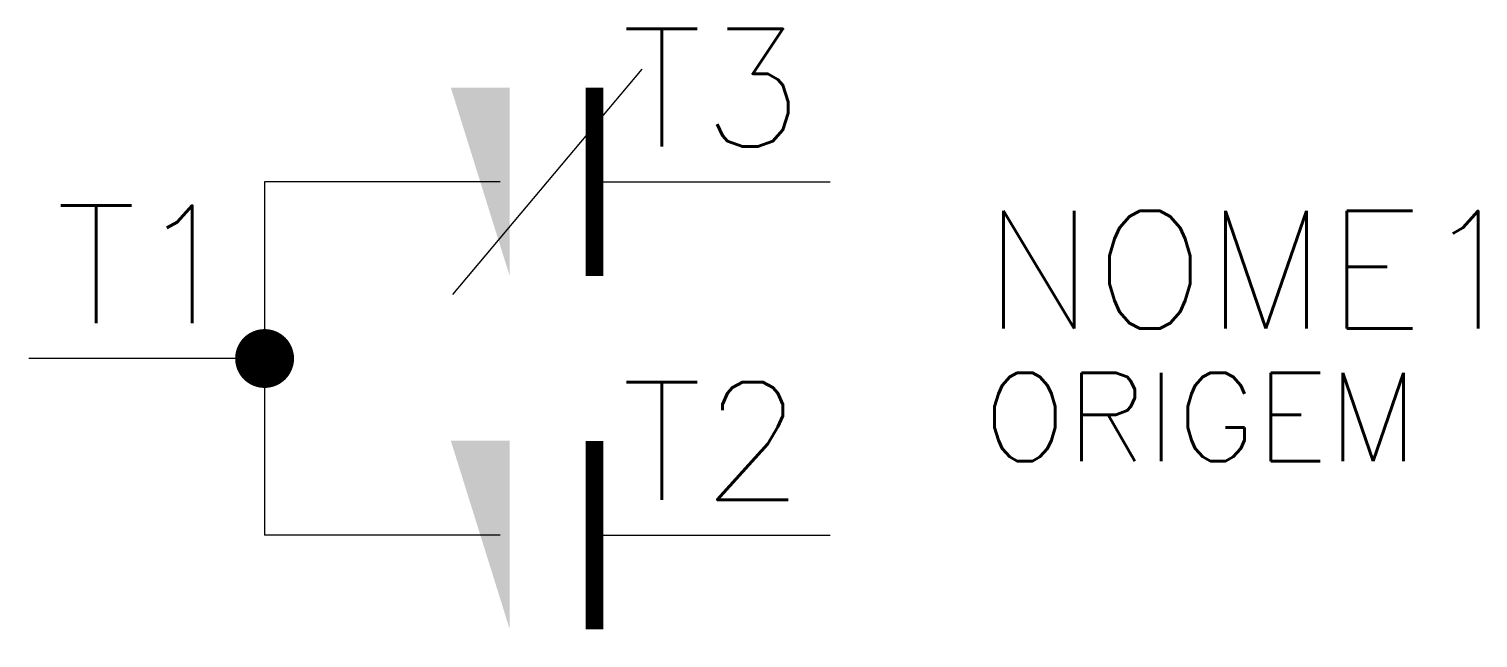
# Model space of a CAD drawing. Extents: x 198.7 to 223.3, y 162.8 to 173.1.
import ezdxf
from ezdxf.enums import TextEntityAlignment as Align

# ---------------------------------------------------------------- set-up
doc = ezdxf.new("R2010")
doc.units = 0
doc.header["$MEASUREMENT"] = 0
doc.layers.get('0').update_dxf_attribs({"linetype": 'CONTINUOUS'})
doc.styles.add('ROMANS', font='romans')

# ---------------------------------------------------------------- blocks, each defined once
blk = doc.blocks.new('CON2')
at = {"const_width": 0.5}
blk.add_lwpolyline([(-0.25, 0, 1), (0.25, 0, 1)], format="xyb", close=True, dxfattribs=at)

msp = doc.modelspace()

# ---------------------------------------------------------------- linework, layer by layer
for p, q in [((205.899, 168.585), (209.113, 172.415)), ((206.706, 170.5), (202.706, 170.5)), ((208.306, 170.5), (212.306, 170.5)), ((206.706, 164.5), (202.706, 164.5)), ((208.306, 164.5), (212.306, 164.5))]:
    msp.add_line(p, q)
at = {"color": 0}
for p, q in [((202.706, 170.5), (202.706, 164.5)), ((202.706, 167.5), (198.706, 167.5))]:
    msp.add_line(p, q, dxfattribs=at)
at = {"color": 5, "const_width": 0.3}
for points in [[(208.306, 168.9), (208.306, 172.1)], [(208.306, 162.9), (208.306, 166.1)]]:
    msp.add_lwpolyline(points, dxfattribs=at)
at = {"color": 5}
for points in [[(206.868, 168.898), (206.868, 172.102), (205.868, 172.102)], [(206.868, 162.898), (206.868, 166.102), (205.868, 166.102)]]:
    msp.add_solid(points, dxfattribs=at)

# ---------------------------------------------------------------- block references
at = {"color": 0}
msp.add_blockref('CON2', (202.706, 167.5), dxfattribs=at)

# ---------------------------------------------------------------- texts
at = {"style": 'ROMANS'}
for tag, p in [('T3', (210.306, 170.5)), ('T1', (200.706, 167.5)), ('T2', (210.306, 164.5))]:
    msp.add_attdef(tag, text='', height=2, dxfattribs=at).set_placement(p, align=Align.BOTTOM_CENTER)
for tag, text, height, p in [('NOME1', '', 2, (214.905, 169.008)), ('ORIGEM', 'ORIGEM', 1.5, (214.905, 166.508))]:
    msp.add_attdef(tag, text=text, height=height, dxfattribs=at).set_placement(p, align=Align.MIDDLE_LEFT)

doc.saveas('drawing.dxf')
